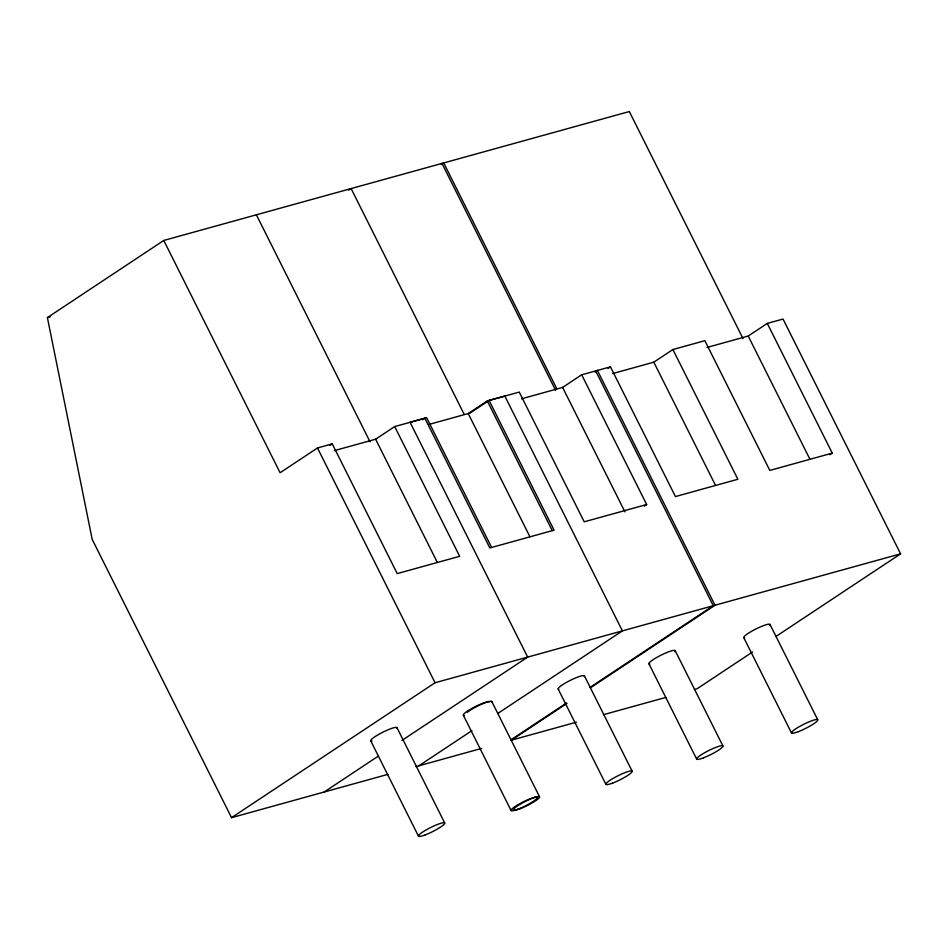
<?xml version="1.0" encoding="UTF-8"?>
<svg xmlns="http://www.w3.org/2000/svg" width="948" height="948" viewBox="0 0 948 948"><rect width="100%" height="100%" fill="white"/><g stroke="black" fill="none" stroke-linecap="round" stroke-linejoin="round"><path stroke-width="1.42" d="M388.005 774.338L231.537 817.662L92.205 539.424L47.4 317.592L163.767 240.448L629.318 111.544L742.995 338.555M348.663 190.192L351.116 188.569L464.141 414.276M441.258 164.561L443.711 162.926L556.737 388.633M334.466 450.596L375.621 439.208L394.7 426.564L459.673 556.31L397.224 573.599L332.25 443.865L317.485 447.966L280.098 472.744L163.767 240.448M329.868 445.442L332.25 443.865M422.464 419.798L424.858 418.222L489.82 547.956L554.059 530.169L489.097 400.435L470.018 413.067L428.484 424.562M521.459 398.824L562.614 387.424L581.693 374.792L646.666 504.526L584.217 521.815L519.243 392.081L487.296 400.921L468.229 413.565L529.885 536.687M595.012 372.043L597.43 370.443L715.005 605.239L590.426 687.821M608.071 368.405L610.453 366.829L675.426 496.562L737.864 479.273L672.902 349.528L653.824 362.172L612.669 373.571M707.054 347.43L748.221 336.03L767.299 323.398L783.024 319.049L900.6 553.845L776.021 636.428M644.273 506.114L646.666 504.526M231.537 817.662L435.061 682.75L900.6 553.845M829.879 454.72L832.261 453.132L767.299 323.398M324.145 792.03L378.418 756.054M401.845 740.506L527.657 657.106L410.081 422.322L424.858 418.222M418.886 765.794L471.926 730.635M497.819 713.465L622.398 630.87L504.834 396.086L489.097 400.435M510.972 739.819L566.477 703.025M589.917 687.49L713.263 605.713L595.688 370.929L610.453 366.829M511.482 740.151L566.987 703.357M752.582 651.963L697.088 688.758L694.244 689.54M47.4 317.592L50.244 316.81M581.693 374.792L597.43 370.443M672.902 349.528L704.85 340.688L769.812 470.421L832.261 453.132M394.7 426.564L426.647 417.724L491.609 547.458M416.042 766.577L481.679 748.399M511.162 740.246L576.443 722.163M603.414 714.697L665.863 697.408M748.221 336.03L809.876 459.164M653.824 362.172L715.479 485.293M769.989 624.412L817.733 719.757M743.777 637.66L791.521 733.005M562.614 387.424L624.933 511.873M441.969 163.412L555.658 390.434M675.154 650.577L722.897 745.922M648.942 663.825L696.685 759.17M487.296 400.921L552.269 530.667M584.383 675.805L632.126 771.151M558.182 689.054L605.926 784.399M375.621 439.208L437.277 562.33M256.375 214.805L370.052 441.827M491.787 701.449L539.531 796.794M463.347 715.219L511.091 810.564M317.485 447.966L435.061 682.75M396.951 727.614L444.695 822.959M370.751 740.862L418.495 836.207M558.763 689.303A14.682 2.275 -26.6 0 1 570.412 680.32A14.682 2.275 -26.6 0 1 584.229 676.599M464.247 715.479A14.682 2.275 -26.6 0 1 473.265 707.682A14.682 2.275 -26.6 0 1 489.559 701.97M744.678 637.921A14.682 2.275 -26.6 0 1 756.018 628.927A14.682 2.275 -26.6 0 1 769.622 625.49M649.854 664.086A14.682 2.275 -26.6 0 1 661.183 655.092A14.682 2.275 -26.6 0 1 674.798 651.655M467.388 712.256A14.682 2.275 -26.6 0 1 483.35 703.44A14.682 2.275 -26.6 0 1 491.633 702.243M372.043 741.099A14.682 2.275 -26.6 0 1 382.044 732.603A14.682 2.275 -26.6 0 1 396.797 728.408M612.787 783.036A14.682 2.275 -26.6 0 0 632.197 771.305A14.682 2.275 -26.6 0 0 612.1 778.983A14.682 2.275 -26.6 0 0 612.787 783.036M517.952 809.201A14.682 2.275 -26.6 0 0 537.362 797.469A14.682 2.275 -26.6 0 0 517.264 805.148A14.682 2.275 -26.6 0 0 517.952 809.201M798.382 731.643A14.682 2.275 -26.6 0 0 817.792 719.911A14.682 2.275 -26.6 0 0 797.695 727.59A14.682 2.275 -26.6 0 0 798.382 731.643M703.558 757.808A14.682 2.275 -26.6 0 0 722.957 746.076A14.682 2.275 -26.6 0 0 702.871 753.755A14.682 2.275 -26.6 0 0 703.558 757.808M520.191 808.68A14.682 2.275 -26.6 0 0 539.59 796.948A14.682 2.275 -26.6 0 0 519.504 804.627A14.682 2.275 -26.6 0 0 520.191 808.68M425.356 834.844A14.682 2.275 -26.6 0 0 444.766 823.101A14.682 2.275 -26.6 0 0 424.668 830.792A14.682 2.275 -26.6 0 0 425.356 834.844"/></g></svg>
